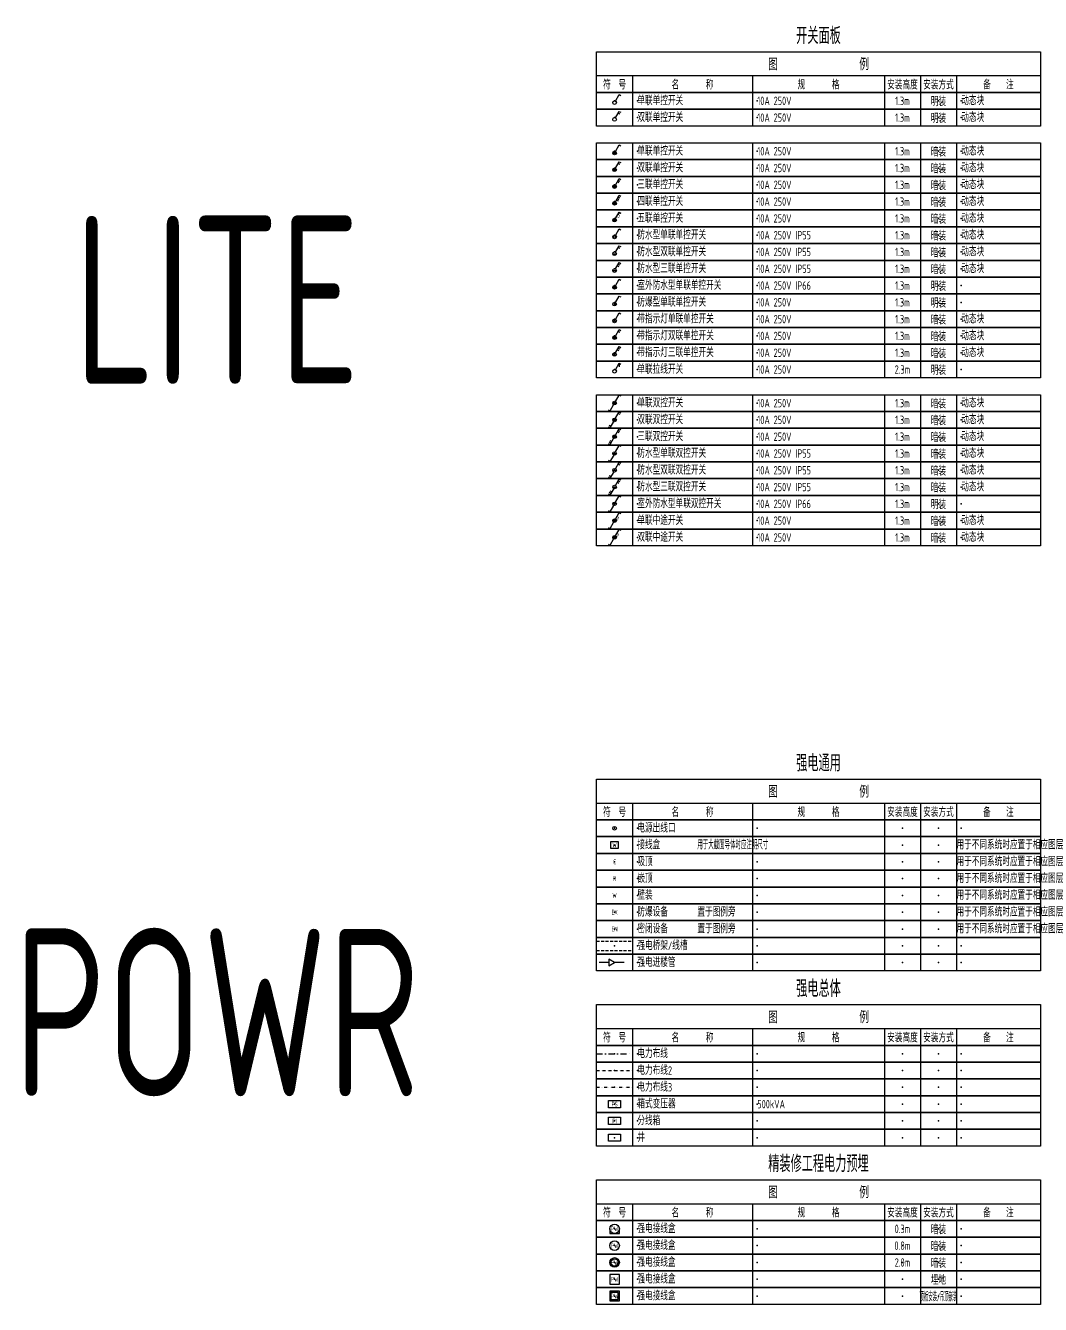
# Model space of a CAD drawing. Header units: millimetres. Extents: x -1040173 to 349982, y -145921 to 298175.
# Drawn here: x -610917 to -568618, y -45510 to 7802 of the extents above; entities that cross this region are included whole.
import ezdxf
from ezdxf.enums import TextEntityAlignment as Align

# ---------------------------------------------------------------- set-up
doc = ezdxf.new("R2010")
doc.units = ezdxf.units.MM
doc.header["$LTSCALE"] = 500
doc.header["$MEASUREMENT"] = 0
for name, pattern in [('DASHDOT', [1, 0.5, -0.25, 0, -0.25]), ('DASHDOT2', [0.5, 0.25, -0.125, 0, -0.125]), ('DIVIDE2', [0.625, 0.25, -0.125, 0, -0.125, 0, -0.125]), ('HIDDEN', [0.375, 0.25, -0.125])]:
    doc.linetypes.add(name, pattern=pattern)
doc.layers.get('0').update_dxf_attribs({"color": 255, "linetype": 'CONTINUOUS'})
for name, color, linetype in [('E-LITE-DEVC', 3, 'CONTINUOUS'), ('E-LITE-LITE', 3, 'CONTINUOUS'), ('E-POWE-CMTB', 3, 'HIDDEN'), ('E-POWR-BUSH', 111, 'CONTINUOUS'), ('E-POWR-DEVC', 3, 'CONTINUOUS'), ('E-POWR-EQPM', 3, 'CONTINUOUS'), ('E-POWR-WELL', 41, 'CONTINUOUS'), ('E-POWR-WIRE', 4, 'DASHDOT'), ('E-POWR-WIRE2', 4, 'DASHDOT2'), ('E-POWR-WIRE3', 4, 'DIVIDE2'), ('E-UNIV-DIAG', 2, 'CONTINUOUS'), ('E-UNIV-EL', 140, 'CONTINUOUS'), ('E-UNIV-NOTE', 6, 'CONTINUOUS')]:
    doc.layers.add(name, color=color, linetype=linetype)
doc.styles.add('TH-STYLE3', font='tssdeng.shx', dxfattribs={"width": 0.7, "bigfont": 'tssdchn.shx'})

# ---------------------------------------------------------------- blocks, each defined once
blk = doc.blocks.new('E-BKTS2')
for p, q in [((0, 0), (185, 0)), ((0, -7), (0, 0)), ((185, 0), (185, -7)), ((185, -7), (0, -7))]:
    blk.add_line(p, q)
at = {"linetype": 'Continuous'}
for p, q in [((15, 0), (15, -7)), ((65, 0), (65, -7)), ((120, 0), (120, -7)), ((135, 0), (135, -7)), ((150, 0), (150, -7))]:
    blk.add_line(p, q, dxfattribs=at)
for p in [(7.5, -3.5), (17, -3.5), (67, -3.5), (127.5, -3.5), (142.5, -3.5), (152, -3.5)]:
    blk.add_point(p, dxfattribs=at)
blk = doc.blocks.new('E-BKTS1')
blk.add_line((0, -10), (185, -10))
at = {"linetype": 'Continuous'}
for p, q in [((15, -10), (15, -17)), ((65, -10), (65, -17)), ((120, -10), (120, -17)), ((135, -10), (135, -17)), ((150, -10), (150, -17))]:
    blk.add_line(p, q, dxfattribs=at)
blk.add_lwpolyline([(0, 0), (185, 0), (185, -17), (0, -17)], close=True)
at = {"layer": 'E-UNIV-NOTE', "style": 'TH-STYLE3', "width": 0.7}
for s, height, p in [('图                例', 5, (92.5, -5)), ('安装高度', 3.5, (127.5, -13.5)), ('安装方式', 3.5, (142.5, -13.5))]:
    blk.add_text(s, height=height, dxfattribs=at).set_placement(p, align=Align.MIDDLE)
at = {"layer": 'E-UNIV-NOTE', "linetype": 'Continuous', "style": 'TH-STYLE3', "width": 0.7}
for s, p in [('符  号', (7.5, -13.5)), ('名       称', (40, -13.5)), ('规       格', (92.5, -13.5)), ('备    注', (167.5, -13.5))]:
    blk.add_text(s, height=3.5, dxfattribs=at).set_placement(p, align=Align.MIDDLE)
blk = doc.blocks.new('E-BSW001-31')
for p, q in [((0, 0), (0, 1.5)), ((0.38, 1.4), (1.94, 4.11)), ((1.94, 4.11), (2.59, 3.73))]:
    blk.add_line(p, q)
at = {"const_width": 0.75}
blk.add_lwpolyline([(0, 0.38, 1), (0, 1.12)], format="xyb", dxfattribs=at)
blk.add_circle((0, 0.75), 0.75)
blk = doc.blocks.new('E-BSW001-41')
for p, q in [((0.75, 0.75), (-0.75, 0.75)), ((0, 0), (0, 1.5)), ((0.38, 1.4), (1.94, 4.11)), ((1.94, 4.11), (2.59, 3.73))]:
    blk.add_line(p, q)
blk.add_circle((0, 0.75), 0.75)
blk = doc.blocks.new('E-BSW002-41')
for p, q in [((-0.38, 0.1), (-1.94, -2.61)), ((0.75, 0.75), (-0.75, 0.75)), ((0, 0), (0, 1.5)), ((0.37, 1.4), (1.94, 4.11)), ((1.94, 4.11), (2.59, 3.73)), ((-1.94, -2.61), (-2.59, -2.23))]:
    blk.add_line(p, q)
blk.add_circle((0, 0.75), 0.75)
blk = doc.blocks.new('*U293')
for p, q in [((0.38, 1.4), (1.94, 4.11)), ((1.94, 4.11), (2.59, 3.73))]:
    blk.add_line(p, q)
blk.add_circle((0, 0.75), 0.75)
blk = doc.blocks.new('*U297')
for p, q in [((0.38, 1.4), (1.94, 4.11)), ((1.56, 3.46), (2.21, 3.08)), ((1.94, 4.11), (2.59, 3.73))]:
    blk.add_line(p, q)
blk.add_circle((0, 0.75), 0.75)
blk = doc.blocks.new('*U294')
for p, q in [((0.38, 1.4), (1.94, 4.11)), ((1.94, 4.11), (2.59, 3.73))]:
    blk.add_line(p, q)
at = {"const_width": 0.75}
blk.add_lwpolyline([(-0.38, 0.75, 1), (0.38, 0.75, 1)], format="xyb", close=True, dxfattribs=at)
blk.add_circle((0, 0.75), 0.75)
blk = doc.blocks.new('*U298')
for p, q in [((0.38, 1.4), (1.94, 4.11)), ((1.56, 3.46), (2.21, 3.08)), ((1.94, 4.11), (2.59, 3.73))]:
    blk.add_line(p, q)
at = {"const_width": 0.75}
blk.add_lwpolyline([(-0.38, 0.75, 1), (0.38, 0.75, 1)], format="xyb", close=True, dxfattribs=at)
blk.add_circle((0, 0.75), 0.75)
blk = doc.blocks.new('*U299')
for p, q in [((0.38, 1.4), (1.94, 4.11)), ((1.19, 2.81), (1.84, 2.43)), ((1.56, 3.46), (2.21, 3.08)), ((1.94, 4.11), (2.59, 3.73))]:
    blk.add_line(p, q)
at = {"const_width": 0.75}
blk.add_lwpolyline([(-0.38, 0.75, 1), (0.38, 0.75, 1)], format="xyb", close=True, dxfattribs=at)
blk.add_circle((0, 0.75), 0.75)
blk = doc.blocks.new('*U300')
for p, q in [((0.38, 1.4), (1.94, 4.11)), ((0.81, 2.16), (1.46, 1.78)), ((1.19, 2.81), (1.84, 2.43)), ((1.56, 3.46), (2.21, 3.08)), ((1.94, 4.11), (2.59, 3.73))]:
    blk.add_line(p, q)
at = {"const_width": 0.75}
blk.add_lwpolyline([(-0.38, 0.75, 1), (0.38, 0.75, 1)], format="xyb", close=True, dxfattribs=at)
blk.add_circle((0, 0.75), 0.75)
blk = doc.blocks.new('*U301')
for p, q in [((0.38, 1.4), (1.94, 4.11)), ((1.94, 4.11), (2.59, 3.73))]:
    blk.add_line(p, q)
at = {"const_width": 0.75}
blk.add_lwpolyline([(-0.38, 0.75, 1), (0.38, 0.75, 1)], format="xyb", close=True, dxfattribs=at)
blk.add_circle((0, 0.75), 0.75)
at = {"layer": 'E-UNIV-EL', "style": 'TH-STYLE3', "width": 0.7}
blk.add_text('5', height=2, rotation=330, dxfattribs=at).set_placement((1.94, 2.72), align=Align.MIDDLE)
blk = doc.blocks.new('*U296')
for p, q in [((-0.38, 0.1), (-1.94, -2.61)), ((0.38, 1.4), (1.94, 4.11)), ((1.94, 4.11), (2.59, 3.73)), ((-1.94, -2.61), (-2.59, -2.23))]:
    blk.add_line(p, q)
at = {"const_width": 0.75}
blk.add_lwpolyline([(-0.38, 0.75, 1), (0.38, 0.75, 1)], format="xyb", close=True, dxfattribs=at)
blk.add_circle((0, 0.75), 0.75)
blk = doc.blocks.new('*U302')
for p, q in [((-0.38, 0.1), (-1.94, -2.61)), ((0.38, 1.4), (1.94, 4.11)), ((1.56, 3.46), (2.21, 3.08)), ((1.94, 4.11), (2.59, 3.73)), ((-1.94, -2.61), (-2.59, -2.23)), ((-1.56, -1.96), (-2.21, -1.58))]:
    blk.add_line(p, q)
at = {"const_width": 0.75}
blk.add_lwpolyline([(-0.38, 0.75, 1), (0.38, 0.75, 1)], format="xyb", close=True, dxfattribs=at)
blk.add_circle((0, 0.75), 0.75)
blk = doc.blocks.new('*U292')
for p, q in [((-0.75, 0.75), (0.75, 0.75)), ((0.38, 1.4), (1.94, 4.11)), ((1.94, 4.11), (2.59, 3.73))]:
    blk.add_line(p, q)
blk.add_circle((0, 0.75), 0.75)
blk = doc.blocks.new('*U303')
for p, q in [((-0.75, 0.75), (0.75, 0.75)), ((0.38, 1.4), (1.94, 4.11)), ((1.56, 3.46), (2.21, 3.08)), ((1.94, 4.11), (2.59, 3.73))]:
    blk.add_line(p, q)
blk.add_circle((0, 0.75), 0.75)
blk = doc.blocks.new('*U304')
for p, q in [((-0.75, 0.75), (0.75, 0.75)), ((0.38, 1.4), (1.94, 4.11)), ((1.19, 2.81), (1.84, 2.43)), ((1.56, 3.46), (2.21, 3.08)), ((1.94, 4.11), (2.59, 3.73))]:
    blk.add_line(p, q)
blk.add_circle((0, 0.75), 0.75)
blk = doc.blocks.new('*U306')
for p, q in [((-0.37, 0.1), (-1.94, -2.61)), ((-0.75, 0.75), (0.75, 0.75)), ((0.38, 1.4), (1.94, 4.11)), ((1.94, 4.11), (2.59, 3.73)), ((-1.94, -2.61), (-2.59, -2.23))]:
    blk.add_line(p, q)
blk.add_circle((0, 0.75), 0.75)
blk = doc.blocks.new('*U307')
for p, q in [((-0.37, 0.1), (-1.94, -2.61)), ((-0.75, 0.75), (0.75, 0.75)), ((0.38, 1.4), (1.94, 4.11)), ((1.56, 3.46), (2.21, 3.08)), ((1.94, 4.11), (2.59, 3.73)), ((-1.94, -2.61), (-2.59, -2.23)), ((-1.56, -1.96), (-2.21, -1.58))]:
    blk.add_line(p, q)
blk.add_circle((0, 0.75), 0.75)
blk = doc.blocks.new('*U308')
for p, q in [((-0.37, 0.1), (-1.94, -2.61)), ((-0.75, 0.75), (0.75, 0.75)), ((0.38, 1.4), (1.94, 4.11)), ((1.19, 2.81), (1.84, 2.43)), ((1.56, 3.46), (2.21, 3.08)), ((1.94, 4.11), (2.59, 3.73)), ((-1.94, -2.61), (-2.59, -2.23)), ((-1.56, -1.96), (-2.21, -1.58)), ((-1.19, -1.31), (-1.84, -0.93))]:
    blk.add_line(p, q)
blk.add_circle((0, 0.75), 0.75)
blk = doc.blocks.new('*U309')
for p, q in [((-0.38, 0.1), (-1.94, -2.61)), ((0.38, 1.4), (1.94, 4.11)), ((1.19, 2.81), (1.84, 2.43)), ((1.56, 3.46), (2.21, 3.08)), ((1.94, 4.11), (2.59, 3.73)), ((-1.94, -2.61), (-2.59, -2.23)), ((-1.56, -1.96), (-2.21, -1.58)), ((-1.19, -1.31), (-1.84, -0.93))]:
    blk.add_line(p, q)
at = {"const_width": 0.75}
blk.add_lwpolyline([(-0.38, 0.75, 1), (0.38, 0.75, 1)], format="xyb", close=True, dxfattribs=at)
blk.add_circle((0, 0.75), 0.75)
blk = doc.blocks.new('*U318')
for p, q in [((-0.53, 0.22), (0.53, 1.28)), ((0.53, 0.22), (-0.53, 1.28)), ((0.38, 1.4), (1.94, 4.11)), ((1.56, 3.46), (2.21, 3.08)), ((1.94, 4.11), (2.59, 3.73))]:
    blk.add_line(p, q)
blk.add_circle((0, 0.75), 0.75)
blk = doc.blocks.new('*U319')
for p, q in [((-0.53, 0.22), (0.53, 1.28)), ((0.53, 0.22), (-0.53, 1.28)), ((0.38, 1.4), (1.94, 4.11)), ((1.94, 4.11), (2.59, 3.73))]:
    blk.add_line(p, q)
blk.add_circle((0, 0.75), 0.75)
blk = doc.blocks.new('*U320')
for p, q in [((-0.53, 0.22), (0.53, 1.28)), ((0.53, 0.22), (-0.53, 1.28)), ((0.38, 1.4), (1.94, 4.11)), ((1.19, 2.81), (1.84, 2.43)), ((1.56, 3.46), (2.21, 3.08)), ((1.94, 4.11), (2.59, 3.73))]:
    blk.add_line(p, q)
blk.add_circle((0, 0.75), 0.75)
blk = doc.blocks.new('E-BSW001-61')
for p, q in [((0.38, 1.4), (1.94, 4.11)), ((1.94, 4.11), (2.59, 3.73))]:
    blk.add_line(p, q)
blk.add_circle((0, 0.75), 0.75)
at = {"layer": 'E-UNIV-EL'}
blk.add_line((1.94, 4.11), (1.94, 2.61), dxfattribs=at)
blk.add_lwpolyline([(1.94, 2.61, 0, 0.25, 0), (1.94, 3.36, 0.5, 0.5, 0)], format="xyseb", dxfattribs=at)
blk = doc.blocks.new('E-BSW003-10')
for p, q in [((-0.38, 0.1), (-1.94, -2.61)), ((0.38, 1.4), (1.94, 4.11)), ((1.94, 4.11), (2.59, 3.73)), ((-1.94, -2.61), (-2.59, -2.23))]:
    blk.add_line(p, q)
at = {"const_width": 0.75}
blk.add_lwpolyline([(-0.38, 0.75, 1), (0.38, 0.75, 1)], format="xyb", close=True, dxfattribs=at)
blk.add_circle((0, 0.75), 0.75)
at = {"layer": 'E-UNIV-EL', "style": 'TH-STYLE3', "width": 0.5}
blk.add_attdef('F', text='', height=2, rotation=330, dxfattribs=at).set_placement((1.39, 1.97), align=Align.MIDDLE)
blk = doc.blocks.new('E-BCABLE01')
for p, q in [((0, 0), (2, 0)), ((3.2, 0), (5.2, 0))]:
    blk.add_line(p, q)
blk.add_lwpolyline([(3.2, -0.69), (3.2, 0.69), (2, 0)], close=True)
blk = doc.blocks.new('E-BT04')
blk.add_lwpolyline([(-2.5, -1.5), (-2.5, 1.5), (2.5, 1.5), (2.5, -1.5)], close=True)
at = {"layer": 'E-UNIV-EL', "style": 'TH-STYLE3', "width": 0.7}
blk.add_attdef('BOX', text='', height=2, dxfattribs=at).set_placement((0, 0), align=Align.MIDDLE)
blk = doc.blocks.new('E-BT03')
blk.add_lwpolyline([(-2.5, -1.5), (-2.5, 1.5), (2.5, 1.5), (2.5, -1.5)], close=True)
at = {"layer": 'E-UNIV-EL', "style": 'TH-STYLE3', "width": 0.7}
blk.add_attdef('BOX', text='', height=2, dxfattribs=at).set_placement((0, 0), align=Align.MIDDLE)
blk = doc.blocks.new('E-BPOWR90')
blk.add_lwpolyline([(-2, 0), (-2, -2), (2, -2), (2, 0)])
blk.add_circle((0, 0), 2)
at = {"layer": 'E-UNIV-EL', "style": 'TH-STYLE3', "width": 0.7}
blk.add_attdef('SOCKET', text='', height=2, dxfattribs=at).set_placement((0, 0), align=Align.MIDDLE)
blk = doc.blocks.new('E-BPOWR91')
blk.add_circle((0, 0), 2)
at = {"layer": 'E-UNIV-EL', "style": 'TH-STYLE3', "width": 0.7}
blk.add_attdef('SOCKET', text='', height=2, dxfattribs=at).set_placement((0, 0), align=Align.MIDDLE)
blk = doc.blocks.new('E-BPOWR91-1')
blk.add_circle((0, 0), 2)
at = {"layer": 'E-UNIV-EL'}
blk.add_circle((0, 0), 1.5, dxfattribs=at)
at = {"layer": 'E-UNIV-EL', "style": 'TH-STYLE3', "width": 0.7}
blk.add_attdef('SOCKET', text='', height=2, dxfattribs=at).set_placement((0, 0), align=Align.MIDDLE)
blk = doc.blocks.new('E-BTELE91-2')
blk.add_lwpolyline([(-2, 2), (-2, -2), (2, -2), (2, 2)], close=True)
at = {"layer": 'E-UNIV-EL', "style": 'TH-STYLE3', "width": 0.6}
blk.add_attdef('SOCKET', text='', height=2, dxfattribs=at).set_placement((0, 0), align=Align.MIDDLE)
blk = doc.blocks.new('E-BPOWR91-3')
blk.add_lwpolyline([(-2, 2), (-2, -2), (2, -2), (2, 2)], close=True)
at = {"layer": 'E-UNIV-EL'}
blk.add_lwpolyline([(-1.5, 1.5), (-1.5, -1.5), (1.5, -1.5), (1.5, 1.5)], close=True, dxfattribs=at)
at = {"layer": 'E-UNIV-EL', "style": 'TH-STYLE3', "width": 0.7}
blk.add_attdef('SOCKET', text='', height=2, dxfattribs=at).set_placement((0, 0), align=Align.MIDDLE)
blk = doc.blocks.new('E-BS001')
blk.add_lwpolyline([(-1.5, -1.5), (-1.5, 1.5), (1.5, 1.5), (1.5, -1.5)], close=True)
at = {"layer": 'E-UNIV-EL', "style": 'TH-STYLE3', "width": 0.7}
blk.add_attdef('SOCKET', text='', height=2, dxfattribs=at).set_placement((0, 0), align=Align.MIDDLE)

msp = doc.modelspace()

# ---------------------------------------------------------------- linework, layer by layer
at = {"layer": 'E-POWE-CMTB'}
for p, q in [((-587118, -30360), (-585618, -30360)), ((-587118, -30760), (-585618, -30760))]:
    msp.add_line(p, q, dxfattribs=at)
at = {"layer": 'E-POWR-DEVC'}
msp.add_circle((-586368, -25660), 75, dxfattribs=at)
at = {"layer": 'E-POWR-WELL'}
msp.add_lwpolyline([(-586618, -38710), (-586618, -38410), (-586118, -38410), (-586118, -38710)], close=True, dxfattribs=at)
at = {"layer": 'E-POWR-WIRE'}
msp.add_line((-587118, -35060), (-585618, -35060), dxfattribs=at)
at = {"layer": 'E-POWR-WIRE2'}
msp.add_line((-587118, -35760), (-585618, -35760), dxfattribs=at)
at = {"layer": 'E-POWR-WIRE3'}
msp.add_line((-587118, -36460), (-585618, -36460), dxfattribs=at)

# ---------------------------------------------------------------- block references
at = {"layer": 'E-LITE-DEVC', "xscale": 100, "yscale": 100, "zscale": 100}
for name, p in [('*U293', (-586368, 4514)), ('*U297', (-586368, 3814)), ('*U294', (-586368, 2414)), ('*U298', (-586368, 1714)), ('*U299', (-586368, 1014)), ('*U300', (-586368, 314)), ('*U301', (-586368, -386)), ('*U292', (-586368, -1086)), ('*U303', (-586368, -1786)), ('*U304', (-586368, -2486)), ('E-BSW001-41', (-586368, -3186)), ('E-BSW001-31', (-586368, -3886)), ('*U319', (-586368, -4586)), ('*U318', (-586368, -5286)), ('*U320', (-586368, -5986)), ('E-BSW001-61', (-586368, -6686)), ('*U296', (-586368, -8011)), ('*U302', (-586368, -8711)), ('*U309', (-586368, -9411)), ('*U306', (-586368, -10111)), ('*U307', (-586368, -10811)), ('*U308', (-586368, -11511)), ('E-BSW002-41', (-586368, -12211))]:
    msp.add_blockref(name, p, dxfattribs=at)
for p in [(-586368, -12911), (-586368, -13611)]:
    msp.add_blockref('E-BSW003-10', p, dxfattribs=at).add_auto_attribs({'F': 'm'})
at = {"layer": 'E-POWR-BUSH', "xscale": 200, "yscale": 200, "zscale": 200, "rotation": 180}
msp.add_blockref('E-BCABLE01', (-585968, -31260), dxfattribs=at)
at = {"layer": 'E-POWR-DEVC', "xscale": 100, "yscale": 100, "zscale": 100}
for name, p, values in [('E-BS001', (-586368, -26360), {'SOCKET': 'W'}), ('E-BPOWR90', (-586368, -42360), {'SOCKET': 'PW'}), ('E-BPOWR91', (-586368, -43060), {'SOCKET': 'PW'}), ('E-BPOWR91-1', (-586368, -43760), {'SOCKET': 'PW'}), ('E-BPOWR91-3', (-586368, -45160), {'SOCKET': 'PW'})]:
    msp.add_blockref(name, p, dxfattribs=at).add_auto_attribs(values)
at = {"layer": 'E-POWR-DEVC'}
ref = msp.add_blockref('E-BTELE91-2', (-586368, -44460), dxfattribs=dict(at, xscale=100, yscale=100, zscale=100))
ref.add_attrib('SOCKET', 'PW', dxfattribs={"layer": 'E-UNIV-EL', "height": 200, "style": 'TH-STYLE3', "width": 0.7}).set_placement((-586368, -44460), align=Align.MIDDLE)
at = {"layer": 'E-POWR-EQPM', "xscale": 100, "yscale": 100, "zscale": 100}
for name, p, values in [('E-BT03', (-586368, -37160), {'BOX': 'PS'}), ('E-BT04', (-586368, -37860), {'BOX': 'PI'})]:
    msp.add_blockref(name, p, dxfattribs=at).add_auto_attribs(values)
at = {"layer": 'E-UNIV-DIAG', "xscale": 100, "yscale": 100, "zscale": 100}
for name, p in [('E-BKTS1', (-587118, 6714)), ('E-BKTS2', (-587118, 5014)), ('E-BKTS2', (-587118, 4314)), ('E-BKTS2', (-587118, 2914)), ('E-BKTS2', (-587118, 2214)), ('E-BKTS2', (-587118, 1514)), ('E-BKTS2', (-587118, 814)), ('E-BKTS2', (-587118, 114)), ('E-BKTS2', (-587118, -586)), ('E-BKTS2', (-587118, -1286)), ('E-BKTS2', (-587118, -1986)), ('E-BKTS2', (-587118, -2686)), ('E-BKTS2', (-587118, -3386)), ('E-BKTS2', (-587118, -4086)), ('E-BKTS2', (-587118, -4786)), ('E-BKTS2', (-587118, -5486)), ('E-BKTS2', (-587118, -6186)), ('E-BKTS2', (-587118, -7586)), ('E-BKTS2', (-587118, -8286)), ('E-BKTS2', (-587118, -8986)), ('E-BKTS2', (-587118, -9686)), ('E-BKTS2', (-587118, -10386)), ('E-BKTS2', (-587118, -11086)), ('E-BKTS2', (-587118, -11786)), ('E-BKTS2', (-587118, -12486)), ('E-BKTS2', (-587118, -13186)), ('E-BKTS1', (-587118, -23610)), ('E-BKTS2', (-587118, -25310)), ('E-BKTS2', (-587118, -26010)), ('E-BKTS2', (-587118, -26710)), ('E-BKTS2', (-587118, -27410)), ('E-BKTS2', (-587118, -28110)), ('E-BKTS2', (-587118, -28810)), ('E-BKTS2', (-587118, -29510)), ('E-BKTS2', (-587118, -30210)), ('E-BKTS2', (-587118, -30910)), ('E-BKTS1', (-587118, -33010)), ('E-BKTS2', (-587118, -34710)), ('E-BKTS2', (-587118, -35410)), ('E-BKTS2', (-587118, -36110)), ('E-BKTS2', (-587118, -36810)), ('E-BKTS2', (-587118, -37510)), ('E-BKTS2', (-587118, -38210)), ('E-BKTS1', (-587118, -40310)), ('E-BKTS2', (-587118, -42010)), ('E-BKTS2', (-587118, -42710)), ('E-BKTS2', (-587118, -43410)), ('E-BKTS2', (-587118, -44110)), ('E-BKTS2', (-587118, -44810))]:
    msp.add_blockref(name, p, dxfattribs=at)

# ---------------------------------------------------------------- texts
at = {"layer": 'E-LITE-LITE', "style": 'TH-STYLE3', "width": 0.7}
for s, p in [('C', (-586368, -27060)), ('R', (-586368, -27760)), ('W', (-586368, -28460))]:
    msp.add_text(s, height=200, dxfattribs=at).set_placement(p, align=Align.MIDDLE)
at = {"layer": 'E-POWR-DEVC', "style": 'TH-STYLE3', "width": 0.7}
for s, p in [('EX', (-586368, -29160)), ('EN', (-586368, -29860))]:
    msp.add_text(s, height=200, dxfattribs=at).set_placement(p, align=Align.MIDDLE)
at = {"layer": 'E-UNIV-NOTE', "style": 'TH-STYLE3'}
for s, height, width, p in [('开关面板', 700, 0.7, (-577868, 7414)), ('1.3m', 350, 0.7, (-574368, 4664)), ('明装', 350, 0.7, (-572868, 4664)), ('1.3m', 350, 0.7, (-574368, 3964)), ('明装', 350, 0.7, (-572868, 3964)), ('1.3m', 350, 0.7, (-574368, 2564)), ('暗装', 350, 0.7, (-572868, 2564)), ('1.3m', 350, 0.7, (-574368, 1864)), ('暗装', 350, 0.7, (-572868, 1864)), ('1.3m', 350, 0.7, (-574368, 1164)), ('暗装', 350, 0.7, (-572868, 1164)), ('1.3m', 350, 0.7, (-574368, 464)), ('暗装', 350, 0.7, (-572868, 464)), ('LITE', 7000, 0.7, (-602948, -3619)), ('1.3m', 350, 0.7, (-574368, -236)), ('暗装', 350, 0.7, (-572868, -236)), ('1.3m', 350, 0.7, (-574368, -936)), ('暗装', 350, 0.7, (-572868, -936)), ('1.3m', 350, 0.7, (-574368, -1636)), ('暗装', 350, 0.7, (-572868, -1636)), ('1.3m', 350, 0.7, (-574368, -2336)), ('暗装', 350, 0.7, (-572868, -2336)), ('1.3m', 350, 0.7, (-574368, -3036)), ('明装', 350, 0.7, (-572868, -3036)), ('1.3m', 350, 0.7, (-574368, -3736)), ('明装', 350, 0.7, (-572868, -3736)), ('1.3m', 350, 0.7, (-574368, -4436)), ('暗装', 350, 0.7, (-572868, -4436)), ('1.3m', 350, 0.7, (-574368, -5136)), ('暗装', 350, 0.7, (-572868, -5136)), ('1.3m', 350, 0.7, (-574368, -5836)), ('暗装', 350, 0.7, (-572868, -5836)), ('2.3m', 350, 0.7, (-574368, -6536)), ('明装', 350, 0.7, (-572868, -6536)), ('1.3m', 350, 0.7, (-574368, -7936)), ('暗装', 350, 0.7, (-572868, -7936)), ('1.3m', 350, 0.7, (-574368, -8636)), ('暗装', 350, 0.7, (-572868, -8636)), ('1.3m', 350, 0.7, (-574368, -9336)), ('暗装', 350, 0.7, (-572868, -9336)), ('1.3m', 350, 0.7, (-574368, -10036)), ('暗装', 350, 0.7, (-572868, -10036)), ('1.3m', 350, 0.7, (-574368, -10736)), ('暗装', 350, 0.7, (-572868, -10736)), ('1.3m', 350, 0.7, (-574368, -11436)), ('暗装', 350, 0.7, (-572868, -11436)), ('1.3m', 350, 0.7, (-574368, -12136)), ('明装', 350, 0.7, (-572868, -12136)), ('1.3m', 350, 0.7, (-574368, -12836)), ('暗装', 350, 0.7, (-572868, -12836)), ('1.3m', 350, 0.7, (-574368, -13536)), ('暗装', 350, 0.7, (-572868, -13536)), ('强电通用', 700, 0.7, (-577868, -22910)), ('POWR', 7000, 0.7, (-602948, -33319)), ('强电总体', 700, 0.7, (-577868, -32310)), ('精装修工程电力预埋', 700, 0.7, (-577868, -39610)), ('0.3m', 350, 0.7, (-574368, -42360)), ('暗装', 350, 0.7, (-572868, -42360)), ('0.8m', 350, 0.7, (-574368, -43060)), ('暗装', 350, 0.7, (-572868, -43060)), ('2.0m', 350, 0.7, (-574368, -43760)), ('暗装', 350, 0.7, (-572868, -43760)), ('埋地', 350, 0.7, (-572868, -44460)), ('顶板安装/吊顶嵌装', 350, 0.4, (-572868, -45160))]:
    msp.add_text(s, height=height, dxfattribs=dict(at, width=width)).set_placement(p, align=Align.MIDDLE)
at = {"layer": 'E-UNIV-NOTE', "style": 'TH-STYLE3', "width": 0.7}
for s, p in [('单联单控开关', (-585418, 4664)), ('10A 250V', (-580418, 4664)), ('双联单控开关', (-585418, 3964)), ('10A 250V', (-580418, 3964)), ('单联单控开关', (-585418, 2564)), ('10A 250V', (-580418, 2564)), ('双联单控开关', (-585418, 1864)), ('10A 250V', (-580418, 1864)), ('三联单控开关', (-585418, 1164)), ('10A 250V', (-580418, 1164)), ('四联单控开关', (-585418, 464)), ('10A 250V', (-580418, 464)), ('五联单控开关', (-585418, -236)), ('10A 250V', (-580418, -236)), ('防水型单联单控开关', (-585418, -936)), ('10A 250V IP55', (-580418, -936)), ('防水型双联单控开关', (-585418, -1636)), ('10A 250V IP55', (-580418, -1636)), ('防水型三联单控开关', (-585418, -2336)), ('10A 250V IP55', (-580418, -2336)), ('室外防水型单联单控开关', (-585418, -3036)), ('10A 250V IP66', (-580418, -3036)), ('防爆型单联单控开关', (-585418, -3736)), ('10A 250V', (-580418, -3736)), ('带指示灯单联单控开关', (-585418, -4436)), ('10A 250V', (-580418, -4436)), ('带指示灯双联单控开关', (-585418, -5136)), ('10A 250V', (-580418, -5136)), ('带指示灯三联单控开关', (-585418, -5836)), ('10A 250V', (-580418, -5836)), ('单联拉线开关', (-585418, -6536)), ('10A 250V', (-580418, -6536)), ('单联双控开关', (-585418, -7936)), ('10A 250V', (-580418, -7936)), ('双联双控开关', (-585418, -8636)), ('10A 250V', (-580418, -8636)), ('三联双控开关', (-585418, -9336)), ('10A 250V', (-580418, -9336)), ('防水型单联双控开关', (-585418, -10036)), ('10A 250V IP55', (-580418, -10036)), ('防水型双联双控开关', (-585418, -10736)), ('10A 250V IP55', (-580418, -10736)), ('防水型三联双控开关', (-585418, -11436)), ('10A 250V IP55', (-580418, -11436)), ('室外防水型单联双控开关', (-585418, -12136)), ('10A 250V IP66', (-580418, -12136)), ('单联中途开关', (-585418, -12836)), ('10A 250V', (-580418, -12836)), ('双联中途开关', (-585418, -13536)), ('10A 250V', (-580418, -13536)), ('电源出线口', (-585418, -25660)), ('接线盒', (-585418, -26360)), ('吸顶', (-585418, -27060)), ('嵌顶', (-585418, -27760)), ('壁装', (-585418, -28460)), ('防爆设备', (-585418, -29160)), ('密闭设备', (-585418, -29860)), ('强电桥架/线槽', (-585418, -30560)), ('强电进楼管', (-585418, -31260)), ('电力布线', (-585418, -35060)), ('电力布线2', (-585418, -35760)), ('电力布线3', (-585418, -36460)), ('箱式变压器', (-585418, -37160)), ('500kVA', (-580418, -37160)), ('分线箱', (-585418, -37860)), ('井', (-585418, -38560))]:
    msp.add_text(s, height=350, dxfattribs=at).set_placement(p, align=Align.MIDDLE_LEFT)
at = {"layer": 'E-UNIV-NOTE', "color": 1, "style": 'TH-STYLE3'}
for s, width, p in [('动态块', 0.7, (-571918, 4664)), ('动态块', 0.7, (-571918, 3964)), ('动态块', 0.7, (-571918, 2564)), ('动态块', 0.7, (-571918, 1864)), ('动态块', 0.7, (-571918, 1164)), ('动态块', 0.7, (-571918, 464)), ('动态块', 0.7, (-571918, -236)), ('动态块', 0.7, (-571918, -936)), ('动态块', 0.7, (-571918, -1636)), ('动态块', 0.7, (-571918, -2336)), ('动态块', 0.7, (-571918, -4436)), ('动态块', 0.7, (-571918, -5136)), ('动态块', 0.7, (-571918, -5836)), ('动态块', 0.7, (-571918, -7936)), ('动态块', 0.7, (-571918, -8636)), ('动态块', 0.7, (-571918, -9336)), ('动态块', 0.7, (-571918, -10036)), ('动态块', 0.7, (-571918, -10736)), ('动态块', 0.7, (-571918, -11436)), ('动态块', 0.7, (-571918, -12836)), ('动态块', 0.7, (-571918, -13536)), ('用于大截面导体时应注明尺寸', 0.5, (-582918, -26360)), ('用于不同系统时应置于相应图层', 0.7, (-572118, -26360)), ('用于不同系统时应置于相应图层', 0.7, (-572118, -27060)), ('用于不同系统时应置于相应图层', 0.7, (-572118, -27760)), ('用于不同系统时应置于相应图层', 0.7, (-572118, -28460)), ('置于图例旁', 0.7, (-582918, -29160)), ('用于不同系统时应置于相应图层', 0.7, (-572118, -29160)), ('置于图例旁', 0.7, (-582918, -29860)), ('用于不同系统时应置于相应图层', 0.7, (-572118, -29860))]:
    msp.add_text(s, height=350, dxfattribs=dict(at, width=width)).set_placement(p, align=Align.MIDDLE_LEFT)
at = {"layer": 'E-UNIV-NOTE', "linetype": 'Continuous', "style": 'TH-STYLE3', "width": 0.7}
for p in [(-585418, -42360), (-585418, -43060), (-585418, -43760), (-585418, -44460), (-585418, -45160)]:
    msp.add_text('强电接线盒', height=350, dxfattribs=at).set_placement(p, align=Align.MIDDLE_LEFT)

doc.saveas('drawing.dxf')
